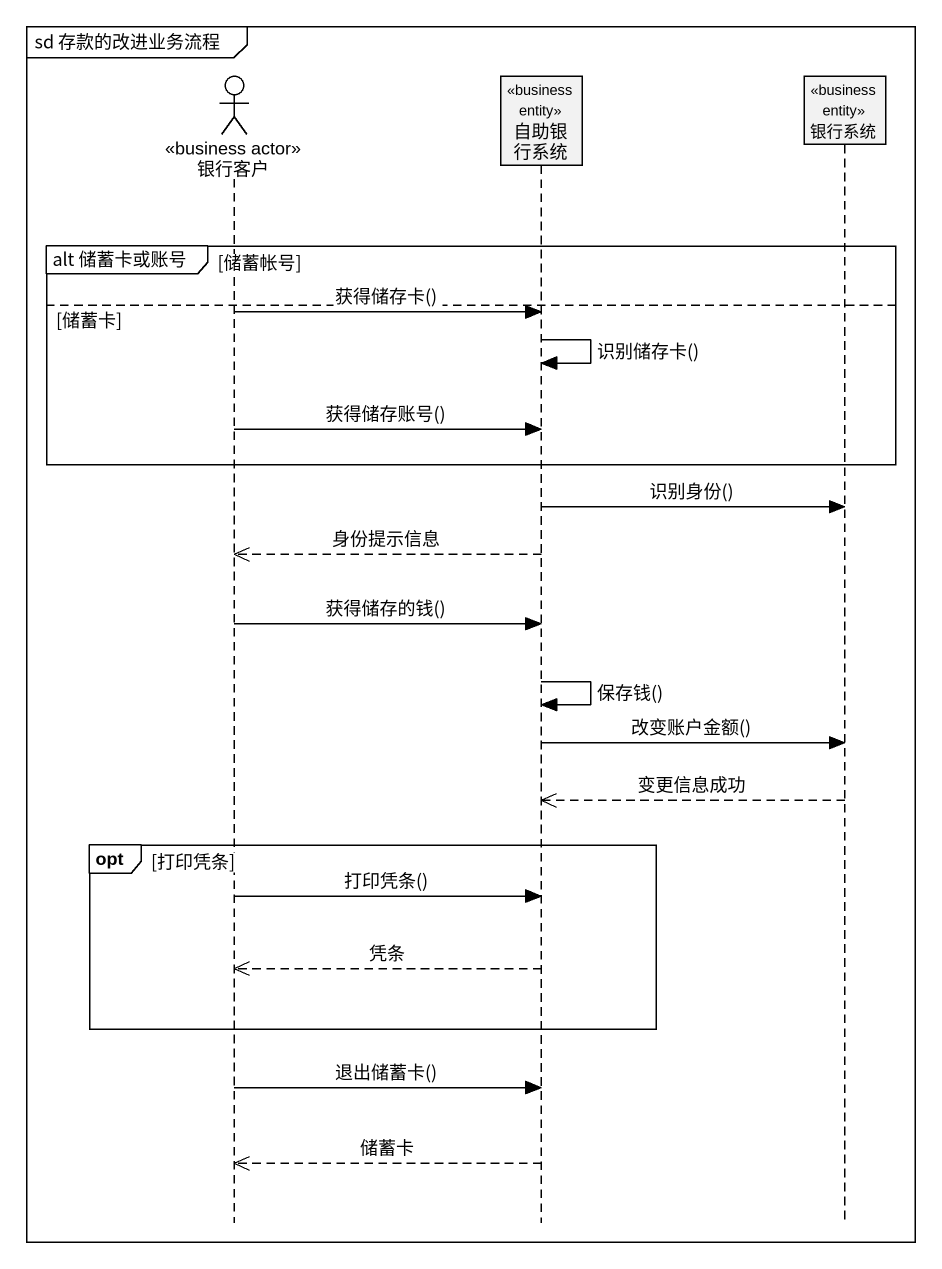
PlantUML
@startuml
mainframe sd 存款的改进业务流程
hide footbox
actor 银行客户 <<business actor>>
participant 自助银行系统 <<business entity>>
participant 银行系统 <<business entity>>

group alt 储蓄卡或账号 [储蓄帐号]
else 储蓄卡
  银行客户 -> 自助银行系统 : 获得储存卡()
  自助银行系统 -> 自助银行系统 : 识别储存卡()
  银行客户 -> 自助银行系统 : 获得储存账号()
end
自助银行系统 -> 银行系统 : 识别身份()
自助银行系统 -->> 银行客户 : 身份提示信息
银行客户 -> 自助银行系统 : 获得储存的钱()
自助银行系统 -> 自助银行系统 : 保存钱()
自助银行系统 -> 银行系统 : 改变账户金额()
银行系统 -->> 自助银行系统 : 变更信息成功
opt 打印凭条
  银行客户 -> 自助银行系统 : 打印凭条()
  自助银行系统 -->> 银行客户 : 凭条
end
银行客户 -> 自助银行系统 : 退出储蓄卡()
自助银行系统 -->> 银行客户 : 储蓄卡
@enduml
